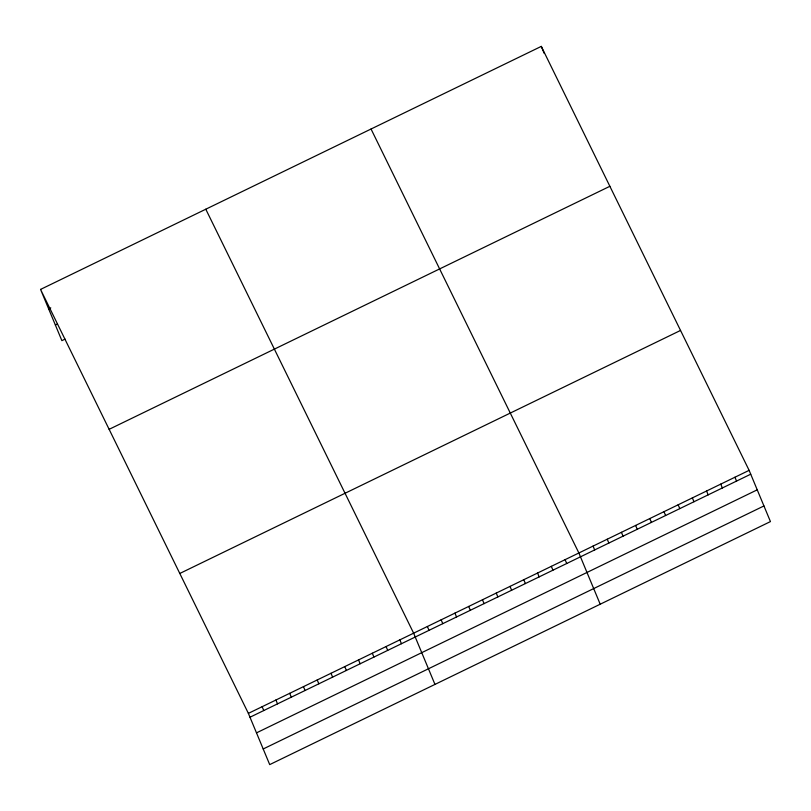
<?xml version="1.0" encoding="UTF-8"?>
<svg xmlns="http://www.w3.org/2000/svg" width="811" height="811" viewBox="0 0 811 811"><rect width="100%" height="100%" fill="white"/><g stroke="black" fill="none" stroke-linecap="round" stroke-linejoin="round"><path stroke-width="1.22" d="M40.55 289.415L541.292 46.389L749.121 470.35L770.45 521.585L269.708 764.611L248.379 713.376L40.55 289.415L61.879 340.65L65.052 339.11M48.66 308.9L50.779 307.876M55.371 325.018L57.49 323.984M109.13 429.323L609.872 186.297M179.799 573.468L680.541 330.442M248.379 713.376L749.121 470.35M249.991 717.228L750.722 474.202M256.499 732.86L757.231 489.834M263.2 748.979L763.942 505.952M371.043 129.02L578.872 552.98L600.201 604.215M205.791 209.218L413.63 633.178L434.96 684.413M734.938 477.233L736.54 481.085M541.292 46.389L544.191 53.364M720.746 484.116L722.348 487.969M706.563 491.01L708.165 494.862M692.371 497.893L693.973 501.745M678.178 504.777L679.79 508.629M663.996 511.66L665.598 515.512M649.804 518.553L651.415 522.406M635.621 525.437L637.223 529.289M621.429 532.32L623.041 536.172M607.246 539.203L608.848 543.056M593.054 546.087L594.666 549.939M565.105 559.661L566.707 563.513M551.328 566.342L552.93 570.194M537.561 573.022L539.163 576.885M523.784 579.713L525.396 583.565M510.018 586.394L511.619 590.246M496.251 593.074L497.853 596.926M482.474 599.765L484.086 603.617M468.707 606.446L470.309 610.298M454.941 613.126L456.542 616.978M441.164 619.807L442.765 623.659M427.397 626.497L428.999 630.35M399.853 639.859L401.455 643.711M386.087 646.539L387.688 650.392M372.32 653.23L373.922 657.082M358.543 659.911L360.145 663.763M344.776 666.591L346.378 670.444M331 673.272L332.611 677.124M317.233 679.963L318.835 683.815M303.466 686.643L305.068 690.496M289.689 693.324L291.301 697.176M275.922 700.005L277.524 703.857M262.156 706.695L263.757 710.548"/></g></svg>
